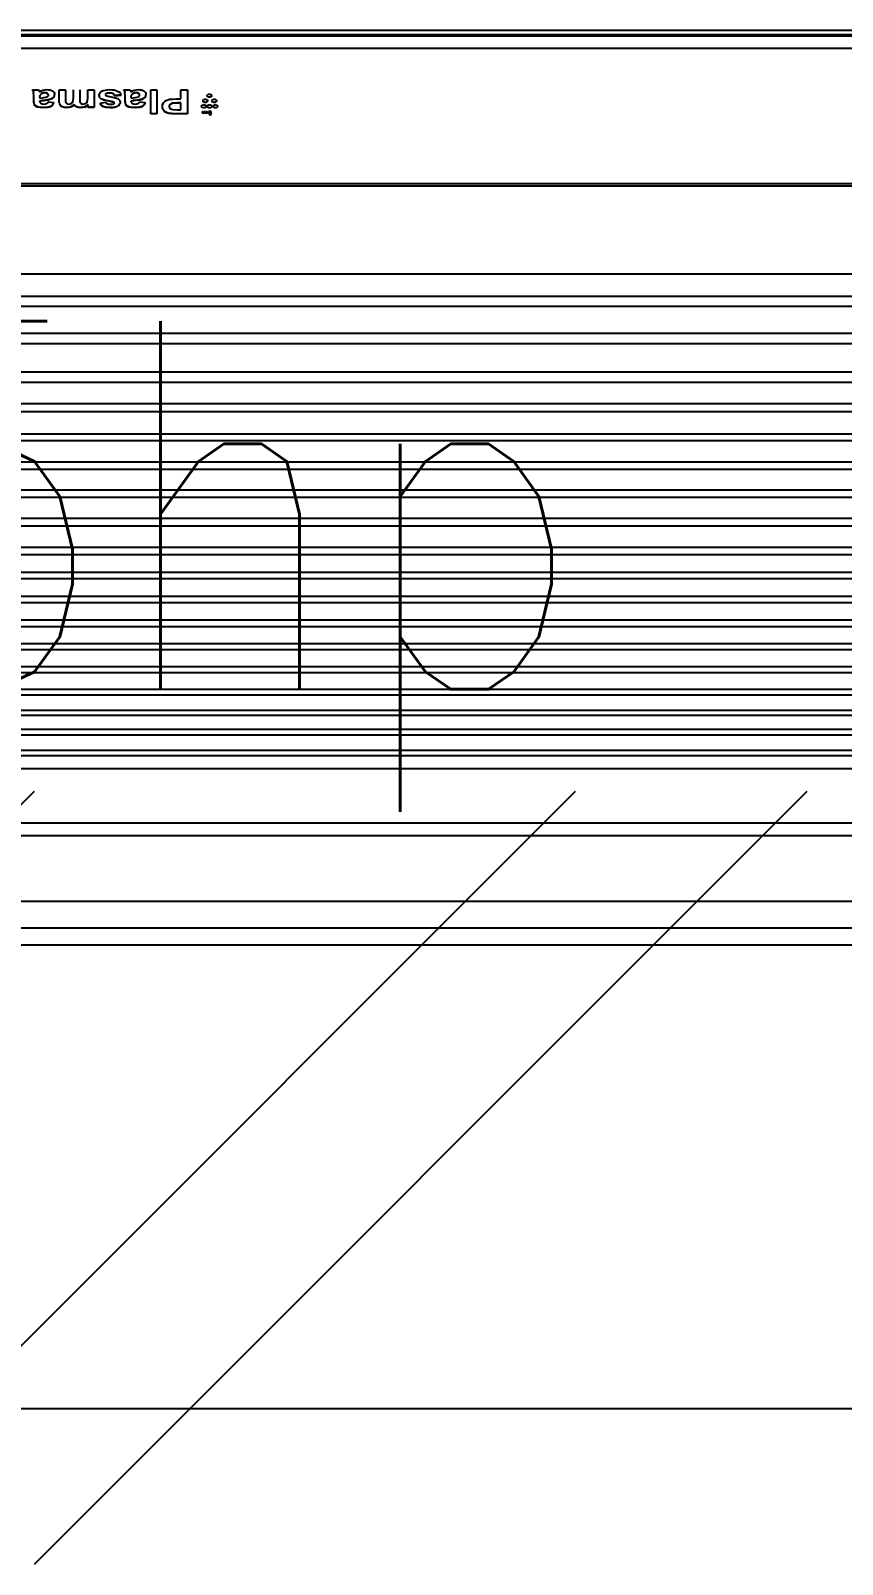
# Model space of a CAD drawing. Header units: inches. Extents: x -106706990 to 300603, y -86718466 to 1728185.
# Drawn here: x 56091.5 to 56354, y 25929.1 to 26425 of the extents above; entities that cross this region are included whole.
import ezdxf
from ezdxf.enums import TextEntityAlignment as Align

# ---------------------------------------------------------------- set-up
doc = ezdxf.new("R2010")
doc.units = ezdxf.units.IN
doc.header["$MEASUREMENT"] = 0
for name, color, linetype in [('A-ROOMSYM', 3, 'Continuous'), ('A-WALL', 1, 'Continuous'), ('A-WLH', 7, 'Continuous'), ('Edges', 7, 'Continuous')]:
    doc.layers.add(name, color=color, linetype=linetype)
doc.styles.add('style1', font='romans.shx', dxfattribs={"height": 750})

# ---------------------------------------------------------------- blocks, each defined once
blk = doc.blocks.new('air con')
at = {"layer": 'Edges'}
for p, q in [((71.402, 41.898), (152.402, 41.898)), ((71.402, 41.095), (152.402, 41.095)), ((71.402, 39.122), (152.402, 39.122)), ((152.402, 38.724), (71.402, 38.724)), ((152.402, 37.092), (71.402, 37.092)), ((152.402, 36.701), (71.402, 36.701)), ((152.402, 36.542), (71.402, 36.542)), ((152.402, 36.078), (71.402, 36.078)), ((152.402, 35.914), (71.402, 35.914)), ((152.402, 35.493), (71.402, 35.493)), ((152.402, 35.34), (71.402, 35.34)), ((152.402, 34.877), (71.402, 34.877)), ((152.402, 34.709), (71.402, 34.709)), ((152.402, 34.207), (71.402, 34.207)), ((152.402, 34.022), (71.402, 34.022)), ((152.402, 33.51), (71.402, 33.51)), ((152.402, 33.335), (71.402, 33.335)), ((152.402, 32.826), (71.402, 32.826)), ((152.402, 32.625), (71.402, 32.625)), ((152.402, 32.098), (71.402, 32.098)), ((152.402, 31.911), (71.402, 31.911)), ((152.402, 31.378), (71.402, 31.378)), ((152.402, 31.189), (71.402, 31.189)), ((152.402, 30.654), (71.402, 30.654)), ((152.402, 30.439), (71.402, 30.439)), ((152.402, 29.791), (71.402, 29.791)), ((152.402, 29.562), (71.402, 29.562)), ((152.402, 28.935), (71.402, 28.935)), ((152.402, 28.714), (71.402, 28.714)), ((152.402, 28.092), (71.402, 28.092)), ((152.402, 27.871), (71.402, 27.871)), ((152.402, 27.226), (71.402, 27.226)), ((152.402, 27.024), (71.402, 27.024)), ((152.402, 26.349), (71.402, 26.349)), ((152.402, 26.117), (71.402, 26.117)), ((152.402, 25.469), (71.402, 25.469)), ((152.402, 25.162), (71.402, 25.162)), ((152.402, 24.304), (71.402, 24.304)), ((152.402, 24.002), (71.402, 24.002)), ((152.402, 23.184), (71.402, 23.184)), ((152.402, 22.883), (71.402, 22.883)), ((152.402, 22.213), (71.402, 22.213)), ((152.402, 19.568), (71.402, 19.568)), ((152.402, 19.493), (71.402, 19.493)), ((106.392, 17.174), (106.394, 17.184)), ((106.395, 17.161), (106.392, 17.174)), ((106.394, 17.184), (106.395, 17.187)), ((106.395, 17.187), (106.401, 17.199)), ((106.401, 17.149), (106.395, 17.161)), ((106.401, 17.199), (106.412, 17.209)), ((106.412, 17.139), (106.401, 17.149)), ((106.412, 17.209), (106.427, 17.217)), ((106.427, 17.131), (106.412, 17.139)), ((106.427, 17.217), (106.443, 17.222)), ((106.443, 17.126), (106.427, 17.131)), ((106.443, 17.222), (106.461, 17.224)), ((106.461, 17.124), (106.443, 17.126)), ((106.461, 17.224), (106.479, 17.222)), ((106.479, 17.126), (106.461, 17.124)), ((106.479, 17.222), (106.495, 17.217)), ((106.495, 17.131), (106.479, 17.126)), ((106.495, 17.217), (106.51, 17.209)), ((106.51, 17.139), (106.495, 17.131)), ((106.51, 17.209), (106.521, 17.199)), ((106.521, 17.149), (106.51, 17.139)), ((106.521, 17.199), (106.527, 17.187)), ((106.527, 17.161), (106.521, 17.149)), ((106.527, 17.187), (106.528, 17.184)), ((106.53, 17.174), (106.527, 17.161)), ((106.528, 17.184), (106.53, 17.174)), ((106.563, 17.174), (106.565, 17.184)), ((106.566, 17.161), (106.563, 17.174)), ((106.565, 17.184), (106.566, 17.187)), ((106.566, 17.187), (106.572, 17.199)), ((106.572, 17.149), (106.566, 17.161)), ((106.572, 17.199), (106.583, 17.209)), ((106.583, 17.139), (106.572, 17.149)), ((106.581, 17.368), (106.616, 17.445)), ((106.626, 17.296), (106.581, 17.368)), ((106.583, 17.209), (106.598, 17.217)), ((106.598, 17.131), (106.583, 17.139)), ((106.598, 17.217), (106.614, 17.222)), ((106.614, 17.126), (106.598, 17.131)), ((106.614, 17.222), (106.632, 17.224)), ((106.632, 17.124), (106.614, 17.126)), ((106.616, 17.445), (106.65, 17.368)), ((106.626, 17.296), (106.616, 17.445)), ((106.65, 17.368), (106.626, 17.296)), ((106.632, 17.224), (106.65, 17.222)), ((106.65, 17.126), (106.632, 17.124)), ((106.65, 17.222), (106.666, 17.217)), ((106.666, 17.131), (106.65, 17.126)), ((106.666, 17.217), (106.681, 17.209)), ((106.681, 17.139), (106.666, 17.131)), ((106.681, 17.209), (106.692, 17.199)), ((106.692, 17.149), (106.681, 17.139)), ((106.692, 17.199), (106.698, 17.187)), ((106.698, 17.161), (106.692, 17.149)), ((106.695, 17.356), (106.696, 17.363)), ((106.696, 17.347), (106.695, 17.356)), ((106.696, 17.363), (106.699, 17.371)), ((106.699, 17.339), (106.696, 17.347)), ((106.698, 17.187), (106.699, 17.184)), ((106.701, 17.174), (106.698, 17.161)), ((106.699, 17.371), (106.705, 17.377)), ((106.705, 17.333), (106.699, 17.339)), ((106.699, 17.184), (106.701, 17.174)), ((106.705, 17.377), (106.712, 17.382)), ((106.713, 17.328), (106.705, 17.333)), ((106.712, 17.382), (106.721, 17.384)), ((106.722, 17.326), (106.713, 17.328)), ((106.715, 17.363), (106.714, 17.355)), ((106.714, 17.355), (106.715, 17.347)), ((106.717, 17.366), (106.715, 17.363)), ((106.715, 17.347), (106.717, 17.344)), ((106.719, 17.368), (106.717, 17.366)), ((106.717, 17.344), (106.719, 17.342)), ((106.725, 17.372), (106.719, 17.368)), ((106.719, 17.342), (106.725, 17.338)), ((106.721, 17.384), (106.731, 17.385)), ((106.731, 17.325), (106.722, 17.326)), ((106.731, 17.373), (106.725, 17.372)), ((106.725, 17.338), (106.731, 17.337)), ((106.731, 17.385), (106.739, 17.385)), ((106.735, 17.373), (106.731, 17.373)), ((106.731, 17.337), (106.735, 17.338)), ((106.739, 17.325), (106.731, 17.325)), ((106.738, 17.372), (106.735, 17.373)), ((106.735, 17.338), (106.738, 17.338)), ((106.744, 17.368), (106.738, 17.372)), ((106.738, 17.338), (106.744, 17.342)), ((106.739, 17.385), (106.746, 17.383)), ((106.746, 17.327), (106.739, 17.325)), ((106.741, 17.174), (106.742, 17.184)), ((106.743, 17.161), (106.741, 17.174)), ((106.742, 17.184), (106.743, 17.187)), ((106.743, 17.187), (106.75, 17.199)), ((106.75, 17.149), (106.743, 17.161)), ((106.746, 17.366), (106.744, 17.368)), ((106.744, 17.342), (106.746, 17.344)), ((106.746, 17.383), (106.752, 17.381)), ((106.747, 17.363), (106.746, 17.366)), ((106.746, 17.344), (106.747, 17.347)), ((106.752, 17.33), (106.746, 17.327)), ((106.749, 17.355), (106.747, 17.363)), ((106.747, 17.347), (106.749, 17.355)), ((106.75, 17.199), (106.761, 17.209)), ((106.761, 17.139), (106.75, 17.149)), ((106.752, 17.381), (106.758, 17.377)), ((106.758, 17.333), (106.752, 17.33)), ((106.758, 17.377), (106.762, 17.372)), ((106.762, 17.338), (106.758, 17.333)), ((106.761, 17.209), (106.775, 17.217)), ((106.775, 17.131), (106.761, 17.139)), ((106.762, 17.372), (106.766, 17.367)), ((106.766, 17.343), (106.762, 17.338)), ((106.766, 17.367), (106.767, 17.361)), ((106.767, 17.349), (106.766, 17.343)), ((106.767, 17.361), (106.768, 17.355)), ((106.768, 17.355), (106.767, 17.349)), ((106.775, 17.217), (106.792, 17.222)), ((106.792, 17.126), (106.775, 17.131)), ((106.783, 17.326), (106.783, 17.384)), ((106.783, 17.384), (106.8, 17.384)), ((106.802, 17.326), (106.783, 17.326)), ((106.792, 17.222), (106.809, 17.224)), ((106.809, 17.124), (106.792, 17.126)), ((106.8, 17.384), (106.8, 17.376)), ((106.8, 17.376), (106.805, 17.38)), ((106.803, 17.366), (106.802, 17.361)), ((106.802, 17.361), (106.802, 17.352)), ((106.802, 17.352), (106.802, 17.326)), ((106.805, 17.369), (106.803, 17.366)), ((106.805, 17.38), (106.811, 17.383)), ((106.808, 17.371), (106.805, 17.369)), ((106.813, 17.373), (106.808, 17.371)), ((106.809, 17.224), (106.827, 17.222)), ((106.827, 17.126), (106.809, 17.124)), ((106.811, 17.383), (106.817, 17.385)), ((106.817, 17.374), (106.813, 17.373)), ((106.817, 17.385), (106.824, 17.385)), ((106.821, 17.373), (106.817, 17.374)), ((106.824, 17.372), (106.821, 17.373)), ((106.824, 17.385), (106.83, 17.385)), ((106.826, 17.37), (106.824, 17.372)), ((106.828, 17.368), (106.826, 17.37)), ((106.827, 17.222), (106.844, 17.217)), ((106.844, 17.131), (106.827, 17.126)), ((106.829, 17.363), (106.828, 17.368)), ((106.829, 17.356), (106.829, 17.363)), ((106.829, 17.326), (106.829, 17.356)), ((106.848, 17.326), (106.829, 17.326)), ((106.83, 17.385), (106.835, 17.384)), ((106.835, 17.384), (106.84, 17.381)), ((106.84, 17.381), (106.843, 17.379)), ((106.843, 17.379), (106.845, 17.376)), ((106.844, 17.217), (106.858, 17.209)), ((106.858, 17.139), (106.844, 17.131)), ((106.845, 17.376), (106.847, 17.372)), ((106.847, 17.372), (106.848, 17.362)), ((106.848, 17.362), (106.848, 17.326)), ((106.858, 17.209), (106.869, 17.199)), ((106.869, 17.149), (106.858, 17.139)), ((106.869, 17.199), (106.876, 17.187)), ((106.876, 17.161), (106.869, 17.149)), ((106.876, 17.187), (106.876, 17.184)), ((106.876, 17.184), (106.878, 17.174)), ((106.878, 17.174), (106.876, 17.161)), ((107.302, 17.402), (107.621, 17.402)), ((107.302, 17.402), (107.302, 17.396)), ((107.302, 17.396), (107.621, 17.396)), ((107.302, 16.682), (107.302, 17.396)), ((107.597, 17.275), (107.501, 17.275)), ((107.501, 17.275), (107.501, 17.079)), ((107.501, 17.079), (107.609, 17.079)), ((107.501, 17.079), (107.501, 17.072)), ((107.501, 17.072), (107.609, 17.072)), ((107.739, 17.27), (107.597, 17.275)), ((107.609, 17.079), (107.707, 17.082)), ((107.609, 17.072), (107.707, 17.075)), ((107.621, 17.402), (107.77, 17.4)), ((107.621, 17.396), (107.77, 17.393)), ((107.707, 17.082), (107.766, 17.09)), ((107.707, 17.075), (107.766, 17.083)), ((107.707, 17.082), (107.707, 17.075)), ((107.784, 17.259), (107.739, 17.27)), ((107.766, 17.09), (107.802, 17.105)), ((107.766, 17.083), (107.802, 17.098)), ((107.766, 17.09), (107.766, 17.083)), ((107.77, 17.4), (107.857, 17.392)), ((107.77, 17.393), (107.857, 17.385)), ((107.819, 17.238), (107.784, 17.259)), ((107.802, 17.105), (107.828, 17.125)), ((107.802, 17.098), (107.828, 17.119)), ((107.802, 17.105), (107.802, 17.098)), ((107.843, 17.21), (107.819, 17.238)), ((107.838, 17.14), (107.828, 17.125)), ((107.828, 17.125), (107.828, 17.119)), ((107.838, 17.14), (107.845, 17.144)), ((107.85, 17.177), (107.843, 17.21)), ((107.844, 17.15), (107.847, 17.162)), ((107.844, 17.15), (107.845, 17.144)), ((107.847, 17.162), (107.85, 17.177)), ((107.857, 17.392), (107.934, 17.366)), ((107.857, 17.385), (107.934, 17.359)), ((107.934, 17.366), (107.998, 17.322)), ((107.934, 17.359), (107.998, 17.315)), ((107.998, 17.322), (108.023, 17.293)), ((107.998, 17.322), (107.998, 17.315)), ((107.998, 17.315), (108.023, 17.286)), ((108.047, 17.115), (108.022, 17.065)), ((108.023, 17.293), (108.023, 17.286)), ((108.023, 17.286), (108.041, 17.26)), ((108.041, 17.26), (108.041, 17.253)), ((108.041, 17.253), (108.052, 17.223)), ((108.055, 17.176), (108.047, 17.115)), ((108.052, 17.223), (108.052, 17.217)), ((108.052, 17.217), (108.055, 17.183)), ((108.055, 17.18), (108.055, 17.183)), ((108.055, 17.176), (108.055, 17.183)), ((108.055, 17.18), (108.055, 17.176)), ((108.217, 17.402), (108.405, 17.402)), ((108.217, 17.402), (108.217, 17.396)), ((108.217, 17.396), (108.405, 17.396)), ((108.217, 16.682), (108.217, 17.396)), ((108.405, 17.402), (108.405, 17.396)), ((108.405, 17.396), (108.405, 16.682)), ((108.568, 17.07), (108.602, 17.127)), ((108.568, 17.07), (108.568, 17.063)), ((108.602, 17.127), (108.608, 17.136)), ((108.602, 17.127), (108.608, 17.129)), ((108.635, 17.161), (108.608, 17.136)), ((108.608, 17.129), (108.635, 17.154)), ((108.608, 17.136), (108.608, 17.129)), ((108.668, 17.181), (108.635, 17.161)), ((108.635, 17.154), (108.668, 17.175)), ((108.635, 17.161), (108.635, 17.154)), ((108.668, 17.181), (108.707, 17.197)), ((108.668, 17.175), (108.707, 17.19)), ((108.668, 17.181), (108.668, 17.175)), ((108.707, 17.197), (108.755, 17.208)), ((108.707, 17.19), (108.755, 17.202)), ((108.707, 17.197), (108.707, 17.19)), ((108.76, 17.072), (108.739, 17.041)), ((108.755, 17.208), (108.877, 17.217)), ((108.755, 17.202), (108.877, 17.211)), ((108.755, 17.208), (108.755, 17.202)), ((108.785, 17.091), (108.76, 17.072)), ((108.819, 17.102), (108.785, 17.091)), ((108.864, 17.106), (108.819, 17.102)), ((108.926, 17.102), (108.864, 17.106)), ((108.877, 17.217), (108.987, 17.212)), ((108.877, 17.211), (108.987, 17.205)), ((108.965, 17.089), (108.926, 17.102)), ((108.985, 17.067), (108.965, 17.089)), ((108.987, 17.212), (109.065, 17.196)), ((108.987, 17.205), (109.065, 17.189)), ((109.065, 17.196), (109.065, 17.189)), ((109.065, 17.196), (109.117, 17.171)), ((109.065, 17.189), (109.117, 17.164)), ((109.117, 17.171), (109.117, 17.164)), ((109.117, 17.171), (109.152, 17.141)), ((109.117, 17.164), (109.152, 17.134)), ((109.152, 17.141), (109.152, 17.134)), ((109.157, 17.127), (109.152, 17.141)), ((109.152, 17.134), (109.157, 17.127)), ((109.17, 17.093), (109.157, 17.127)), ((109.17, 17.087), (109.17, 17.093)), ((109.173, 17.063), (109.17, 17.087)), ((109.323, 17.066), (109.327, 17.084)), ((109.327, 17.091), (109.341, 17.114)), ((109.327, 17.091), (109.327, 17.084)), ((109.363, 17.147), (109.341, 17.121)), ((109.341, 17.114), (109.363, 17.141)), ((109.341, 17.121), (109.341, 17.114)), ((109.395, 17.172), (109.363, 17.147)), ((109.363, 17.141), (109.395, 17.165)), ((109.363, 17.147), (109.363, 17.141)), ((109.395, 17.172), (109.437, 17.192)), ((109.395, 17.165), (109.437, 17.185)), ((109.395, 17.172), (109.395, 17.165)), ((109.437, 17.192), (109.489, 17.206)), ((109.437, 17.185), (109.489, 17.199)), ((109.437, 17.192), (109.437, 17.185)), ((109.489, 17.206), (109.55, 17.215)), ((109.489, 17.199), (109.55, 17.208)), ((109.489, 17.206), (109.489, 17.199)), ((109.499, 17.073), (109.497, 17.069)), ((109.503, 17.085), (109.499, 17.073)), ((109.501, 17.066), (109.499, 17.073)), ((109.519, 17.097), (109.503, 17.085)), ((109.562, 17.108), (109.519, 17.097)), ((109.55, 17.215), (109.622, 17.217)), ((109.55, 17.215), (109.55, 17.208)), ((109.55, 17.208), (109.622, 17.211)), ((109.625, 17.112), (109.562, 17.108)), ((109.622, 17.217), (109.749, 17.209)), ((109.622, 17.211), (109.749, 17.202)), ((109.678, 17.108), (109.625, 17.112)), ((109.716, 17.096), (109.678, 17.108)), ((109.743, 17.077), (109.716, 17.096)), ((109.76, 17.05), (109.743, 17.077)), ((109.749, 17.209), (109.799, 17.198)), ((109.749, 17.202), (109.799, 17.191)), ((109.937, 17.074), (109.76, 17.05)), ((109.799, 17.198), (109.839, 17.183)), ((109.799, 17.198), (109.799, 17.191)), ((109.799, 17.191), (109.839, 17.176)), ((109.839, 17.183), (109.839, 17.176)), ((109.872, 17.163), (109.839, 17.183)), ((109.839, 17.176), (109.872, 17.157)), ((109.872, 17.163), (109.872, 17.157)), ((109.872, 17.163), (109.899, 17.14)), ((109.872, 17.157), (109.899, 17.133)), ((109.899, 17.14), (109.899, 17.133)), ((109.907, 17.128), (109.899, 17.14)), ((109.899, 17.133), (109.907, 17.128)), ((109.937, 17.081), (109.907, 17.128)), ((109.937, 17.081), (109.937, 17.074)), ((110.112, 17.206), (110.286, 17.206)), ((110.112, 17.206), (110.112, 17.199)), ((110.112, 17.199), (110.286, 17.199)), ((110.112, 16.682), (110.112, 17.199)), ((110.286, 17.206), (110.286, 17.199)), ((110.286, 17.199), (110.286, 17.135)), ((110.286, 17.128), (110.335, 17.164)), ((110.286, 17.135), (110.296, 17.142)), ((110.286, 17.135), (110.286, 17.128)), ((110.335, 17.171), (110.296, 17.142)), ((110.388, 17.197), (110.335, 17.171)), ((110.335, 17.164), (110.388, 17.19)), ((110.335, 17.171), (110.335, 17.164)), ((110.366, 17.089), (110.336, 17.068)), ((110.403, 17.102), (110.366, 17.089)), ((110.388, 17.197), (110.446, 17.212)), ((110.388, 17.19), (110.446, 17.205)), ((110.388, 17.197), (110.388, 17.19)), ((110.444, 17.106), (110.403, 17.102)), ((110.477, 17.103), (110.444, 17.106)), ((110.446, 17.212), (110.508, 17.217)), ((110.446, 17.212), (110.446, 17.205)), ((110.446, 17.205), (110.508, 17.211)), ((110.502, 17.095), (110.477, 17.103)), ((110.52, 17.082), (110.502, 17.095)), ((110.508, 17.217), (110.572, 17.212)), ((110.508, 17.217), (110.508, 17.211)), ((110.508, 17.211), (110.572, 17.205)), ((110.533, 17.063), (110.52, 17.082)), ((110.572, 17.212), (110.627, 17.197)), ((110.572, 17.212), (110.572, 17.205)), ((110.572, 17.205), (110.627, 17.19)), ((110.627, 17.197), (110.627, 17.19)), ((110.673, 17.171), (110.627, 17.197)), ((110.627, 17.19), (110.673, 17.164)), ((110.673, 17.171), (110.673, 17.164)), ((110.673, 17.171), (110.709, 17.135)), ((110.673, 17.164), (110.709, 17.128)), ((110.709, 17.128), (110.758, 17.164)), ((110.709, 17.135), (110.719, 17.143)), ((110.709, 17.135), (110.709, 17.128)), ((110.758, 17.171), (110.719, 17.143)), ((110.758, 17.171), (110.811, 17.197)), ((110.758, 17.164), (110.811, 17.19)), ((110.758, 17.171), (110.758, 17.164)), ((110.797, 17.088), (110.767, 17.067)), ((110.833, 17.101), (110.797, 17.088)), ((110.811, 17.197), (110.867, 17.212)), ((110.811, 17.19), (110.867, 17.205)), ((110.811, 17.197), (110.811, 17.19)), ((110.872, 17.106), (110.833, 17.101)), ((110.867, 17.212), (110.927, 17.217)), ((110.867, 17.212), (110.867, 17.205)), ((110.867, 17.205), (110.927, 17.211)), ((110.919, 17.099), (110.872, 17.106)), ((110.952, 17.077), (110.919, 17.099)), ((110.927, 17.217), (110.999, 17.212)), ((110.927, 17.217), (110.927, 17.211)), ((110.927, 17.211), (110.999, 17.205)), ((110.967, 17.041), (110.952, 17.077)), ((110.999, 17.212), (111.059, 17.194)), ((110.999, 17.212), (110.999, 17.205)), ((110.999, 17.205), (111.059, 17.187)), ((111.059, 17.194), (111.059, 17.187)), ((111.059, 17.187), (111.107, 17.159)), ((111.107, 17.166), (111.077, 17.184)), ((111.107, 17.166), (111.107, 17.159)), ((111.107, 17.166), (111.141, 17.126)), ((111.107, 17.159), (111.141, 17.119)), ((111.141, 17.126), (111.141, 17.119)), ((111.155, 17.083), (111.141, 17.119)), ((111.155, 17.083), (111.155, 17.076)), ((111.156, 17.069), (111.155, 17.076)), ((111.357, 17.136), (111.318, 17.07)), ((111.318, 17.07), (111.357, 17.129)), ((111.318, 17.07), (111.318, 17.063)), ((111.384, 17.161), (111.357, 17.136)), ((111.357, 17.129), (111.384, 17.154)), ((111.357, 17.136), (111.357, 17.129)), ((111.417, 17.181), (111.384, 17.161)), ((111.384, 17.154), (111.417, 17.175)), ((111.384, 17.161), (111.384, 17.154)), ((111.417, 17.181), (111.456, 17.197)), ((111.417, 17.175), (111.456, 17.19)), ((111.417, 17.181), (111.417, 17.175)), ((111.456, 17.197), (111.504, 17.208)), ((111.456, 17.19), (111.504, 17.202)), ((111.456, 17.197), (111.456, 17.19)), ((111.509, 17.072), (111.489, 17.041)), ((111.504, 17.208), (111.626, 17.217)), ((111.504, 17.202), (111.626, 17.211)), ((111.504, 17.208), (111.504, 17.202)), ((111.534, 17.091), (111.509, 17.072)), ((111.568, 17.102), (111.534, 17.091)), ((111.613, 17.106), (111.568, 17.102)), ((111.675, 17.102), (111.613, 17.106)), ((111.626, 17.217), (111.736, 17.212)), ((111.626, 17.211), (111.736, 17.205)), ((111.714, 17.089), (111.675, 17.102)), ((111.734, 17.067), (111.714, 17.089)), ((111.736, 17.212), (111.814, 17.196)), ((111.736, 17.205), (111.814, 17.189)), ((111.814, 17.196), (111.814, 17.189)), ((111.814, 17.196), (111.866, 17.171)), ((111.814, 17.189), (111.866, 17.164)), ((111.866, 17.171), (111.866, 17.164)), ((111.866, 17.171), (111.901, 17.141)), ((111.866, 17.164), (111.901, 17.134)), ((111.901, 17.141), (111.901, 17.134)), ((111.905, 17.131), (111.901, 17.141)), ((111.901, 17.134), (111.905, 17.131)), ((111.92, 17.093), (111.905, 17.131)), ((111.92, 17.087), (111.92, 17.093)), ((111.921, 17.071), (111.92, 17.087)), ((111.921, 17.071), (111.925, 17.028)), ((106.424, 17.008), (106.427, 17.021)), ((106.427, 16.995), (106.424, 17.008)), ((106.427, 17.021), (106.434, 17.033)), ((106.434, 16.983), (106.427, 16.995)), ((106.434, 17.033), (106.445, 17.044)), ((106.445, 16.973), (106.434, 16.983)), ((106.445, 17.044), (106.459, 17.051)), ((106.459, 16.965), (106.445, 16.973)), ((106.459, 17.051), (106.475, 17.056)), ((106.475, 16.96), (106.459, 16.965)), ((106.475, 17.056), (106.493, 17.058)), ((106.493, 16.958), (106.475, 16.96)), ((106.493, 17.058), (106.511, 17.056)), ((106.511, 16.96), (106.493, 16.958)), ((106.511, 17.056), (106.528, 17.051)), ((106.528, 16.965), (106.511, 16.96)), ((106.528, 17.051), (106.542, 17.044)), ((106.542, 16.973), (106.528, 16.965)), ((106.542, 17.044), (106.553, 17.033)), ((106.553, 16.983), (106.542, 16.973)), ((106.553, 17.033), (106.56, 17.021)), ((106.56, 16.995), (106.553, 16.983)), ((106.56, 17.021), (106.562, 17.008)), ((106.562, 17.008), (106.56, 16.995)), ((106.57, 16.853), (106.573, 16.866)), ((106.573, 16.84), (106.57, 16.853)), ((106.573, 16.866), (106.58, 16.878)), ((106.58, 16.828), (106.573, 16.84)), ((106.58, 16.878), (106.591, 16.889)), ((106.591, 16.818), (106.58, 16.828)), ((106.591, 16.889), (106.605, 16.897)), ((106.605, 16.81), (106.591, 16.818)), ((106.605, 16.897), (106.621, 16.902)), ((106.621, 16.805), (106.605, 16.81)), ((106.621, 16.902), (106.639, 16.903)), ((106.639, 16.803), (106.621, 16.805)), ((106.639, 16.903), (106.657, 16.902)), ((106.657, 16.805), (106.639, 16.803)), ((106.657, 16.902), (106.674, 16.897)), ((106.674, 16.81), (106.657, 16.805)), ((106.674, 16.897), (106.688, 16.889)), ((106.688, 16.818), (106.674, 16.81)), ((106.688, 16.889), (106.699, 16.878)), ((106.699, 16.828), (106.688, 16.818)), ((106.694, 17.008), (106.697, 17.021)), ((106.697, 16.995), (106.694, 17.008)), ((106.697, 17.021), (106.704, 17.033)), ((106.704, 16.983), (106.697, 16.995)), ((106.699, 16.878), (106.706, 16.866)), ((106.706, 16.84), (106.699, 16.828)), ((106.704, 17.033), (106.715, 17.044)), ((106.715, 16.973), (106.704, 16.983)), ((106.706, 16.866), (106.708, 16.853)), ((106.708, 16.853), (106.706, 16.84)), ((106.715, 17.044), (106.729, 17.051)), ((106.729, 16.965), (106.715, 16.973)), ((106.729, 17.051), (106.745, 17.056)), ((106.745, 16.96), (106.729, 16.965)), ((106.745, 17.056), (106.763, 17.058)), ((106.763, 16.958), (106.745, 16.96)), ((106.763, 17.058), (106.781, 17.056)), ((106.781, 16.96), (106.763, 16.958)), ((106.781, 17.056), (106.798, 17.051)), ((106.798, 16.965), (106.781, 16.96)), ((106.798, 17.051), (106.812, 17.044)), ((106.812, 16.973), (106.798, 16.965)), ((106.812, 17.044), (106.823, 17.033)), ((106.823, 16.983), (106.812, 16.973)), ((106.823, 17.033), (106.83, 17.021)), ((106.83, 16.995), (106.823, 16.983)), ((106.83, 17.021), (106.832, 17.008)), ((106.832, 17.008), (106.83, 16.995)), ((107.501, 16.682), (107.302, 16.682)), ((107.63, 16.951), (107.501, 16.951)), ((107.501, 16.951), (107.501, 16.682)), ((107.749, 16.954), (107.63, 16.951)), ((107.836, 16.961), (107.749, 16.954)), ((107.888, 16.974), (107.836, 16.961)), ((107.939, 16.995), (107.888, 16.974)), ((107.985, 17.025), (107.939, 16.995)), ((108.022, 17.065), (107.985, 17.025)), ((108.405, 16.682), (108.217, 16.682)), ((108.556, 16.871), (108.549, 16.83)), ((108.549, 16.825), (108.549, 16.83)), ((108.553, 16.791), (108.549, 16.825)), ((108.565, 16.762), (108.553, 16.791)), ((108.574, 16.901), (108.556, 16.871)), ((108.585, 16.737), (108.565, 16.762)), ((108.739, 17.041), (108.568, 17.063)), ((108.574, 16.901), (108.578, 16.908)), ((108.574, 16.901), (108.578, 16.901)), ((108.612, 16.938), (108.578, 16.908)), ((108.578, 16.901), (108.612, 16.931)), ((108.578, 16.908), (108.578, 16.901)), ((108.612, 16.713), (108.585, 16.737)), ((108.612, 16.938), (108.659, 16.961)), ((108.612, 16.931), (108.659, 16.954)), ((108.612, 16.938), (108.612, 16.931)), ((108.647, 16.694), (108.612, 16.713)), ((108.687, 16.681), (108.647, 16.694)), ((108.722, 16.978), (108.659, 16.961)), ((108.659, 16.954), (108.722, 16.971)), ((108.659, 16.961), (108.659, 16.954)), ((108.734, 16.673), (108.687, 16.681)), ((108.809, 16.992), (108.722, 16.978)), ((108.722, 16.971), (108.809, 16.986)), ((108.722, 16.978), (108.722, 16.971)), ((108.786, 16.67), (108.734, 16.673)), ((108.738, 16.84), (108.737, 16.837)), ((108.737, 16.837), (108.74, 16.835)), ((108.747, 16.864), (108.738, 16.84)), ((108.74, 16.835), (108.738, 16.84)), ((108.74, 16.835), (108.745, 16.817)), ((108.767, 16.794), (108.745, 16.817)), ((108.745, 16.817), (108.745, 16.81)), ((108.745, 16.81), (108.767, 16.787)), ((108.774, 16.885), (108.747, 16.864)), ((108.767, 16.794), (108.8, 16.779)), ((108.767, 16.794), (108.767, 16.787)), ((108.767, 16.787), (108.8, 16.772)), ((108.812, 16.897), (108.774, 16.885)), ((108.846, 16.674), (108.786, 16.67)), ((108.8, 16.779), (108.842, 16.773)), ((108.8, 16.779), (108.8, 16.772)), ((108.8, 16.772), (108.842, 16.767)), ((108.809, 16.992), (108.92, 17.01)), ((108.809, 16.986), (108.92, 17.003)), ((108.877, 16.909), (108.812, 16.897)), ((108.842, 16.773), (108.892, 16.779)), ((108.842, 16.767), (108.892, 16.773)), ((108.842, 16.773), (108.842, 16.767)), ((108.903, 16.687), (108.846, 16.674)), ((108.992, 16.93), (108.877, 16.909)), ((108.892, 16.779), (108.939, 16.798)), ((108.892, 16.773), (108.939, 16.791)), ((108.892, 16.779), (108.892, 16.773)), ((108.956, 16.708), (108.903, 16.687)), ((108.92, 17.01), (108.992, 17.026)), ((108.92, 17.003), (108.992, 17.019)), ((108.939, 16.798), (108.968, 16.818)), ((108.939, 16.791), (108.968, 16.811)), ((108.939, 16.798), (108.939, 16.791)), ((109.006, 16.738), (108.956, 16.708)), ((108.98, 16.836), (108.968, 16.818)), ((108.968, 16.818), (108.968, 16.811)), ((108.98, 16.836), (108.984, 16.843)), ((108.98, 16.836), (108.984, 16.836)), ((108.992, 16.91), (108.984, 16.843)), ((108.984, 16.836), (108.984, 16.843)), ((108.992, 17.033), (108.985, 17.067)), ((108.992, 17.026), (108.992, 17.033)), ((108.992, 17.026), (108.992, 17.019)), ((108.992, 16.91), (108.992, 16.93)), ((109.013, 16.722), (109.006, 16.738)), ((109.031, 16.682), (109.013, 16.722)), ((109.218, 16.682), (109.031, 16.682)), ((109.173, 17.063), (109.176, 17.03)), ((109.177, 17.017), (109.175, 16.852)), ((109.176, 16.848), (109.175, 16.852)), ((109.177, 17.017), (109.176, 17.03)), ((109.176, 16.848), (109.184, 16.758)), ((109.184, 16.751), (109.184, 16.758)), ((109.218, 16.689), (109.184, 16.751)), ((109.218, 16.689), (109.218, 16.682)), ((109.485, 16.857), (109.296, 16.836)), ((109.296, 16.829), (109.485, 16.85)), ((109.296, 16.836), (109.296, 16.829)), ((109.313, 16.794), (109.296, 16.829)), ((109.337, 16.763), (109.313, 16.794)), ((109.322, 17.059), (109.323, 17.066)), ((109.322, 17.052), (109.322, 17.059)), ((109.328, 17.017), (109.322, 17.052)), ((109.343, 16.985), (109.328, 17.017)), ((109.368, 16.736), (109.337, 16.763)), ((109.37, 16.958), (109.343, 16.985)), ((109.407, 16.713), (109.368, 16.736)), ((109.407, 16.935), (109.37, 16.958)), ((109.51, 16.904), (109.407, 16.935)), ((109.453, 16.694), (109.407, 16.713)), ((109.507, 16.681), (109.453, 16.694)), ((109.485, 16.857), (109.485, 16.85)), ((109.494, 16.841), (109.485, 16.857)), ((109.485, 16.85), (109.494, 16.841)), ((109.494, 16.841), (109.504, 16.822)), ((109.497, 17.069), (109.501, 17.066)), ((109.501, 17.066), (109.502, 17.063)), ((109.502, 17.063), (109.502, 17.056)), ((109.516, 17.051), (109.502, 17.063)), ((109.502, 17.056), (109.516, 17.045)), ((109.504, 16.822), (109.534, 16.797)), ((109.504, 16.822), (109.504, 16.815)), ((109.504, 16.815), (109.534, 16.79)), ((109.569, 16.673), (109.507, 16.681)), ((109.696, 16.869), (109.51, 16.904)), ((109.516, 17.051), (109.516, 17.045)), ((109.573, 17.035), (109.516, 17.051)), ((109.516, 17.045), (109.573, 17.028)), ((109.534, 16.797), (109.578, 16.781)), ((109.534, 16.797), (109.534, 16.79)), ((109.534, 16.79), (109.578, 16.774)), ((109.637, 16.67), (109.569, 16.673)), ((109.573, 17.035), (109.692, 17.013)), ((109.573, 17.028), (109.692, 17.006)), ((109.578, 16.781), (109.637, 16.776)), ((109.578, 16.781), (109.578, 16.774)), ((109.578, 16.774), (109.637, 16.769)), ((109.637, 16.776), (109.702, 16.781)), ((109.637, 16.776), (109.637, 16.769)), ((109.637, 16.769), (109.702, 16.774)), ((109.713, 16.673), (109.637, 16.67)), ((109.692, 17.013), (109.82, 16.985)), ((109.692, 17.006), (109.82, 16.978)), ((109.759, 16.851), (109.696, 16.869)), ((109.702, 16.781), (109.747, 16.795)), ((109.702, 16.774), (109.747, 16.788)), ((109.702, 16.781), (109.702, 16.774)), ((109.778, 16.683), (109.713, 16.673)), ((109.747, 16.795), (109.766, 16.811)), ((109.747, 16.788), (109.766, 16.804)), ((109.747, 16.795), (109.747, 16.788)), ((109.769, 16.839), (109.759, 16.851)), ((109.766, 16.811), (109.772, 16.825)), ((109.766, 16.811), (109.766, 16.804)), ((109.772, 16.825), (109.769, 16.839)), ((109.834, 16.699), (109.778, 16.683)), ((109.82, 16.985), (109.902, 16.952)), ((109.82, 16.978), (109.902, 16.945)), ((109.88, 16.721), (109.834, 16.699)), ((109.915, 16.748), (109.88, 16.721)), ((109.902, 16.952), (109.928, 16.932)), ((109.902, 16.952), (109.902, 16.945)), ((109.902, 16.945), (109.928, 16.925)), ((109.941, 16.777), (109.915, 16.748)), ((109.928, 16.932), (109.928, 16.925)), ((109.936, 16.922), (109.928, 16.925)), ((109.936, 16.922), (109.947, 16.908)), ((109.956, 16.809), (109.941, 16.777)), ((109.947, 16.908), (109.947, 16.901)), ((109.95, 16.9), (109.947, 16.901)), ((109.958, 16.881), (109.95, 16.9)), ((109.961, 16.844), (109.956, 16.809)), ((109.958, 16.881), (109.958, 16.874)), ((109.96, 16.865), (109.958, 16.874)), ((109.961, 16.85), (109.96, 16.865)), ((109.961, 16.847), (109.961, 16.85)), ((109.961, 16.844), (109.961, 16.85)), ((109.961, 16.847), (109.961, 16.844)), ((110.301, 16.682), (110.112, 16.682)), ((110.305, 16.997), (110.301, 16.933)), ((110.301, 16.933), (110.301, 16.682)), ((110.316, 17.04), (110.305, 16.997)), ((110.336, 17.068), (110.316, 17.04)), ((110.54, 17.027), (110.533, 17.063)), ((110.543, 16.965), (110.54, 17.027)), ((110.543, 16.682), (110.543, 16.965)), ((110.735, 16.993), (110.731, 16.93)), ((110.731, 16.93), (110.731, 16.682)), ((110.747, 17.037), (110.735, 16.993)), ((110.767, 17.067), (110.747, 17.037)), ((110.971, 16.977), (110.967, 17.041)), ((110.971, 16.682), (110.971, 16.977)), ((111.16, 16.682), (110.971, 16.682)), ((111.156, 17.069), (111.16, 17.019)), ((111.16, 17.019), (111.16, 16.682)), ((111.305, 16.871), (111.298, 16.83)), ((111.298, 16.83), (111.298, 16.823)), ((111.302, 16.791), (111.298, 16.823)), ((111.314, 16.762), (111.302, 16.791)), ((111.321, 16.898), (111.305, 16.871)), ((111.334, 16.737), (111.314, 16.762)), ((111.489, 17.041), (111.318, 17.063)), ((111.321, 16.898), (111.327, 16.901)), ((111.362, 16.938), (111.327, 16.908)), ((111.327, 16.901), (111.362, 16.931)), ((111.327, 16.908), (111.327, 16.901)), ((111.362, 16.713), (111.334, 16.737)), ((111.362, 16.938), (111.408, 16.961)), ((111.362, 16.931), (111.408, 16.954)), ((111.362, 16.938), (111.362, 16.931)), ((111.396, 16.694), (111.362, 16.713)), ((111.437, 16.681), (111.396, 16.694)), ((111.408, 16.961), (111.471, 16.978)), ((111.408, 16.954), (111.471, 16.971)), ((111.408, 16.961), (111.408, 16.954)), ((111.483, 16.673), (111.437, 16.681)), ((111.558, 16.992), (111.471, 16.978)), ((111.471, 16.971), (111.558, 16.986)), ((111.471, 16.978), (111.471, 16.971)), ((111.535, 16.67), (111.483, 16.673)), ((111.487, 16.837), (111.496, 16.864)), ((111.494, 16.817), (111.487, 16.837)), ((111.516, 16.794), (111.494, 16.817)), ((111.494, 16.817), (111.494, 16.81)), ((111.494, 16.81), (111.516, 16.787)), ((111.523, 16.885), (111.496, 16.864)), ((111.516, 16.794), (111.55, 16.779)), ((111.516, 16.794), (111.516, 16.787)), ((111.516, 16.787), (111.55, 16.772)), ((111.561, 16.897), (111.523, 16.885)), ((111.595, 16.674), (111.535, 16.67)), ((111.55, 16.779), (111.591, 16.773)), ((111.55, 16.779), (111.55, 16.772)), ((111.55, 16.772), (111.591, 16.767)), ((111.67, 17.01), (111.558, 16.992)), ((111.558, 16.986), (111.67, 17.003)), ((111.626, 16.909), (111.561, 16.897)), ((111.591, 16.773), (111.641, 16.779)), ((111.591, 16.767), (111.641, 16.773)), ((111.591, 16.773), (111.591, 16.767)), ((111.652, 16.687), (111.595, 16.674)), ((111.741, 16.93), (111.626, 16.909)), ((111.641, 16.779), (111.688, 16.798)), ((111.641, 16.773), (111.688, 16.791)), ((111.641, 16.779), (111.641, 16.773)), ((111.706, 16.708), (111.652, 16.687)), ((111.67, 17.01), (111.741, 17.026)), ((111.67, 17.003), (111.741, 17.019)), ((111.688, 16.798), (111.717, 16.818)), ((111.688, 16.791), (111.717, 16.811)), ((111.688, 16.798), (111.688, 16.791)), ((111.756, 16.738), (111.706, 16.708)), ((111.717, 16.818), (111.733, 16.836)), ((111.717, 16.818), (111.717, 16.811)), ((111.741, 16.91), (111.733, 16.843)), ((111.733, 16.843), (111.733, 16.836)), ((111.741, 17.033), (111.734, 17.067)), ((111.741, 17.026), (111.741, 17.033)), ((111.741, 17.026), (111.741, 17.019)), ((111.741, 16.91), (111.741, 16.93)), ((111.762, 16.722), (111.756, 16.738)), ((111.78, 16.682), (111.762, 16.722)), ((111.967, 16.682), (111.78, 16.682)), ((111.926, 17.016), (111.924, 16.858)), ((111.924, 16.858), (111.933, 16.758)), ((111.926, 17.016), (111.925, 17.028)), ((111.933, 16.751), (111.933, 16.758)), ((111.967, 16.689), (111.933, 16.751)), ((111.967, 16.689), (111.967, 16.682)), ((146.421, 15.42), (76.921, 15.42)), ((71.402, 14.898), (152.402, 14.898)), ((146.421, 15.051), (76.921, 15.051)), ((146.421, 15.012), (76.921, 15.012))]:
    blk.add_line(p, q, dxfattribs=at)

msp = doc.modelspace()

# ---------------------------------------------------------------- linework, layer by layer
at = {"layer": 'A-WALL', "color": 8}
for p, q in [((51988.78, 26129.42), (60688.78, 26129.42)), ((60688.78, 25979.42), (51988.78, 25979.42))]:
    msp.add_line(p, q, dxfattribs=at)
at = {"layer": 'A-WLH', "color": 8}
for p, q in [((55842.71, 25929.15), (56092.71, 26179.15)), ((56017.71, 25929.15), (56267.71, 26179.15)), ((56092.71, 25929.15), (56342.71, 26179.15))]:
    msp.add_line(p, q, dxfattribs=at)

# ---------------------------------------------------------------- block references
at = {"xscale": 10.74849191040555, "yscale": 10.74849191040555, "zscale": 10.74849191040555, "rotation": 180}
msp.add_blockref('air con', (57295.49, 26585.15), dxfattribs=at)

# ---------------------------------------------------------------- texts
at = {"layer": 'A-ROOMSYM', "color": 8, "style": 'style1', "width": 0.8}
msp.add_text('2.5hp', height=118.987, dxfattribs=at).set_placement((56092.71, 26212.08), align=Align.CENTER)

doc.saveas('drawing.dxf')
